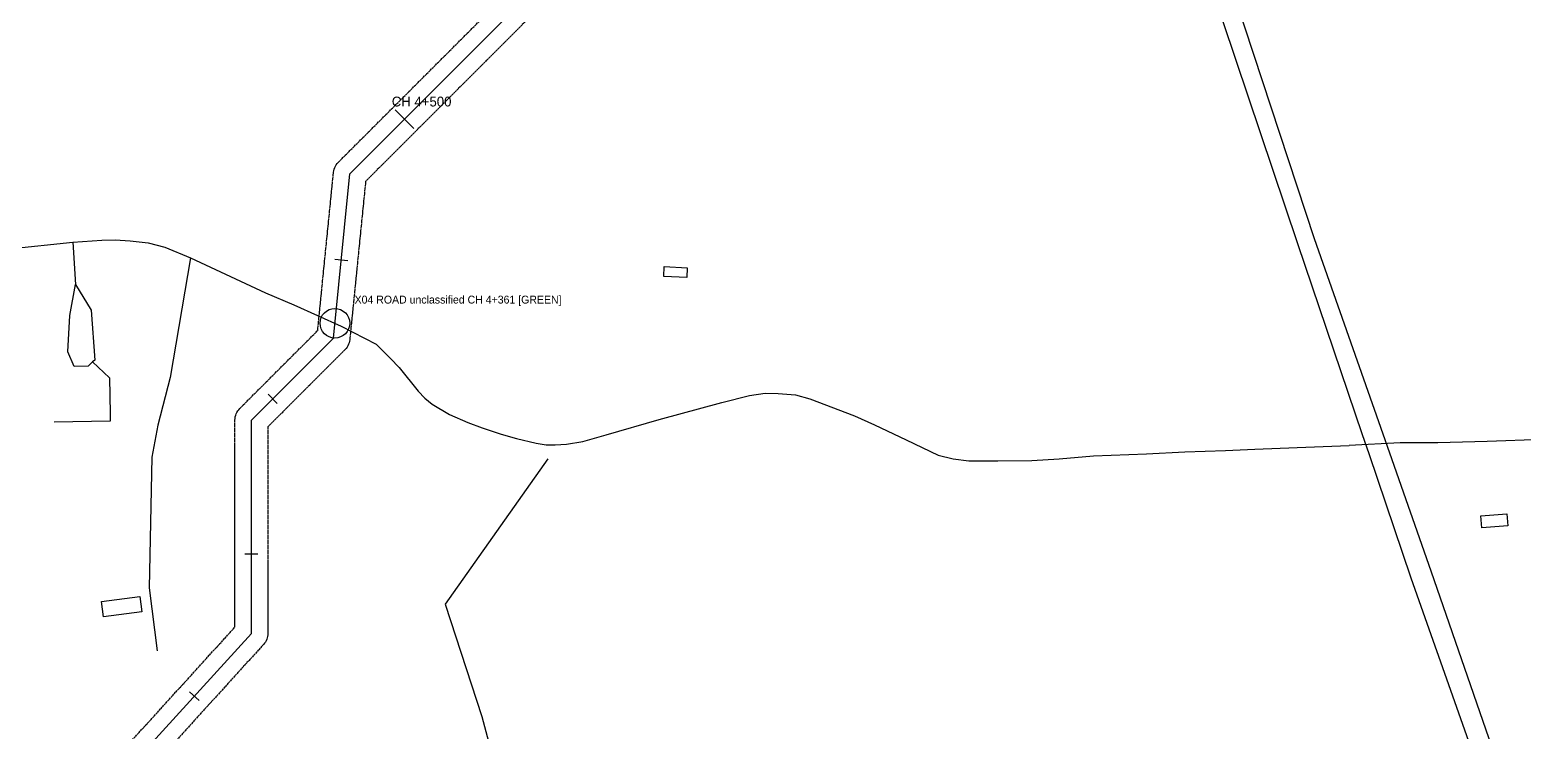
# Model space of a CAD drawing. Header units: metres. Extents: x 553506 to 563855, y 142925 to 150243.
# Drawn here: x 555240 to 556150, y 146285 to 146713 of the extents above; entities that cross this region are included whole.
import ezdxf

# ---------------------------------------------------------------- set-up
doc = ezdxf.new("R2010")
doc.units = ezdxf.units.M
doc.linetypes.add('DASHED', pattern=[1.524, 1.27, -0.254])
for name, color, linetype in [('C-BUILDINGS', 8, 'Continuous'), ('C-POWER_LINES', 6, 'Continuous'), ('C-ROADS', 33, 'Continuous'), ('E-132KV-UGC-CHAINAGE', 7, 'Continuous'), ('E-132KV-UGC-CROSSINGS', 6, 'Continuous'), ('E-132KV-UGC-ROUTE', 1, 'Continuous'), ('E-132KV-UGC-SWATHE', 4, 'DASHED')]:
    doc.layers.add(name, color=color, linetype=linetype)

msp = doc.modelspace()

# ---------------------------------------------------------------- linework, layer by layer
at = {"layer": 'C-BUILDINGS'}
for points in [[(555626.5678, 146568.5189), (555640.6425, 146567.8768), (555640.3643, 146561.825), (555626.2896, 146562.4672), (555626.5678, 146568.5189)], [(556140.6167, 146410.5936), (556124.8087, 146409.3453), (556124.2328, 146416.562), (556140.0478, 146417.8105), (556140.6167, 146410.5936)], [(555308.174, 146358.1322), (555284.8034, 146355.1332), (555283.5969, 146364.5123), (555306.9678, 146367.5001), (555308.174, 146358.1322)]]:
    msp.add_lwpolyline(points, close=True, dxfattribs=at)
at = {"layer": 'C-POWER_LINES'}
msp.add_lwpolyline([(555555.728, 146451.3172), (555493.1325, 146362.9022), (555515.3674, 146294.3609), (555539.2596, 146205.2803)], dxfattribs=at)
at = {"layer": 'C-ROADS'}
for points in [[(556052.1766, 146466.1032), (556012.6729, 146582.4426), (555937.0899, 146807.2795)], [(555948.5566, 146811.2224), (556022.775, 146585.7432), (556064.5022, 146466.6557)], [(555227.3605, 146579.3031), (555266.2088, 146583.326), (555283.9596, 146584.5969), (555292.0353, 146584.8521), (555301.1496, 146584.2929), (555312.1723, 146583.0568), (555322.2325, 146580.356), (555337.9719, 146573.9093), (555383.6829, 146552.6318), (555400.8704, 146545.2497), (555429.6727, 146532.3203), (555451.0085, 146521.1908), (555459.7028, 146512.5614), (555464.9601, 146507.0556), (555476.6782, 146492.5523), (555480.632, 146488.298), (555485.2393, 146484.6312), (555495.7962, 146478.4621), (555506.9443, 146473.5575), (555515.6991, 146470.3278), (555527.1642, 146466.5013), (555536.4985, 146463.7677), (555548.4819, 146460.8362), (555554.6786, 146459.8774), (555560.0619, 146459.918)], [(555266.2088, 146583.326), (555267.8672, 146557.6003)], [(555337.9719, 146573.9093), (555325.4764, 146501.0342), (555317.8938, 146471.9686), (555314.34, 146452.3513), (555312.782, 146372.7175), (555317.5622, 146334.4097)], [(555267.8672, 146557.6003), (555277.4199, 146542.074), (555279.5363, 146511.6099), (555278.2228, 146510.4127), (555275.4527, 146507.9028), (555267.0551, 146507.649), (555263.1863, 146516.5025), (555264.3132, 146538.6841), (555267.8672, 146557.6003)], [(555278.2228, 146510.4127), (555288.5955, 146500.8433), (555289.0103, 146479.0198), (555288.9824, 146474.3891), (555254.7647, 146473.7669)], [(555560.0619, 146459.918), (555567.0129, 146460.3733), (555577.0333, 146462.001), (555591.1928, 146465.9578), (555623.5178, 146475.2839), (555661.7881, 146485.7139), (555678.5666, 146490.0063), (555688.1002, 146491.3079), (555696.1074, 146491.2946), (555706.5062, 146490.352), (555715.2925, 146487.9361), (555742.6185, 146477.6125), (555754.7412, 146472.1704), (555773.9909, 146462.9933), (555793.5308, 146453.7027), (555802.6002, 146451.4068), (555812.1456, 146450.2494), (555829.9642, 146450.2221), (555850.6635, 146450.4381), (555867.3545, 146451.3896), (555888.277, 146453.2374), (555920.5263, 146454.4496), (555943.8058, 146455.5901), (555968.7346, 146456.5359), (555986.5363, 146457.2989), (556012.4242, 146458.2073), (556043.997, 146459.5889)], [(556075.0031, 146461.2095), (556043.997, 146459.5889)], [(556056.1392, 146454.4374), (556052.1766, 146466.1032)], [(556064.5022, 146466.6557), (556068.5833, 146455.0046)], [(556162.1356, 146463.2336), (556128.202, 146461.991), (556098.1388, 146461.0998), (556075.0031, 146461.2095)], [(556146.0676, 146196.9163), (556081.8821, 146378.6259), (556056.1392, 146454.4374)], [(556068.5833, 146455.0046), (556093.751, 146383.1711), (556156.9592, 146200.4971)]]:
    msp.add_lwpolyline(points, dxfattribs=at)
at = {"layer": 'E-132KV-UGC-CHAINAGE'}
for p, q in [((555473.9923, 146652.6786), (555462.6786, 146663.9923)), ((555433.7207, 146572.0078), (555425.7604, 146572.8038)), ((555390.8059, 146485.149), (555385.149, 146490.8059)), ((555379, 146393.3529), (555371, 146393.3529)), ((555343.2182, 146304.0936), (555337.2987, 146309.4749))]:
    msp.add_line(p, q, dxfattribs=at)
at = {"layer": 'E-132KV-UGC-CROSSINGS', "color": 3}
msp.add_circle((555425.9, 146534.01), 9, dxfattribs=at)
at = {"layer": 'E-132KV-UGC-ROUTE'}
msp.add_lwpolyline([(554245, 144775), (554245, 145445), (554285, 145485), (554285, 145585), (554255, 145665), (554485, 145845), (554485, 146035), (554575, 146125), (554945, 146125), (554945, 146175), (555025, 146175), (555065, 146235), (555275, 146235), (555375, 146345), (555375, 146475), (555425, 146525), (555435, 146625), (555845, 147035)], dxfattribs=at)
at = {"layer": 'E-132KV-UGC-SWATHE'}
for points in [[(555065, 146245), (555270.5763, 146245), (555365, 146348.8661), (555365, 146475), (555365.0482, 146475.9802), (555365.1921, 146476.9509), (555365.4306, 146477.9028), (555365.7612, 146478.8268), (555366.1808, 146479.714), (555366.6853, 146480.5557), (555367.2699, 146481.3439), (555367.9289, 146482.0711), (555415.4048, 146529.547), (555425.0496, 146625.995), (555425.1947, 146626.9635), (555425.4337, 146627.9131), (555425.7645, 146628.8347), (555426.1838, 146629.7196), (555426.6877, 146630.5593), (555427.2712, 146631.3456), (555427.9289, 146632.0711), (555837.9289, 147042.0711)], [(555851.3709, 147027.2288), (555444.5952, 146620.453), (555434.9504, 146524.005), (555434.8053, 146523.0365), (555434.5663, 146522.0869), (555434.2355, 146521.1653), (555433.8162, 146520.2804), (555433.3123, 146519.4407), (555432.7288, 146518.6544), (555432.0711, 146517.9289), (555385, 146470.8579), (555385, 146345), (555384.9575, 146344.079), (555384.8304, 146343.1659), (555384.6197, 146342.2684), (555384.3272, 146341.394), (555383.9555, 146340.5504), (555383.5076, 146339.7445), (555382.9875, 146338.9833), (555382.3994, 146338.2733), (555282.3994, 146228.2733)]]:
    msp.add_lwpolyline(points, dxfattribs=at)

# ---------------------------------------------------------------- texts
at = {"layer": 'E-132KV-UGC-CHAINAGE'}
msp.add_text('CH 4+500', height=6, dxfattribs=at).set_placement((555460.5573, 146666.1136))
at = {"layer": 'E-132KV-UGC-CROSSINGS', "color": 3}
msp.add_text('X04 ROAD unclassified CH 4+361 [GREEN]', height=4.8, dxfattribs=at).set_placement((555437.9, 146546.01))

doc.saveas('drawing.dxf')
